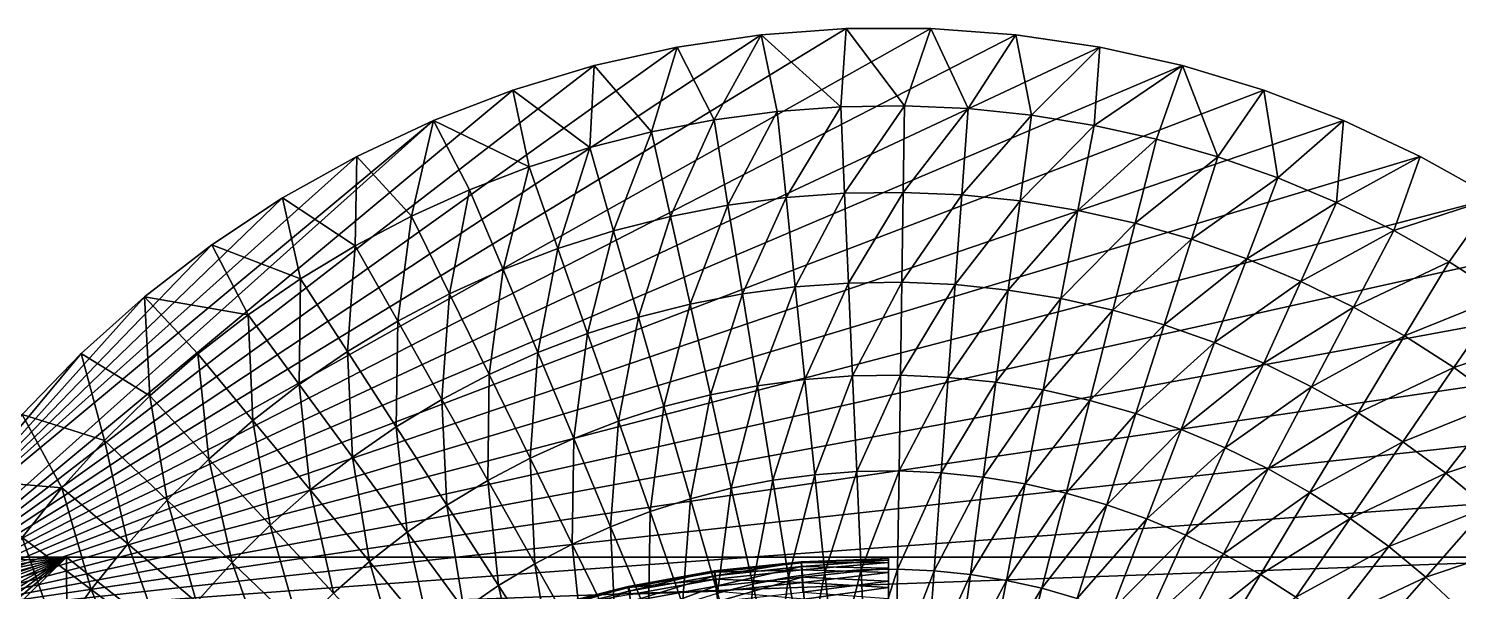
# Model space of a CAD drawing. Header units: metres. Extents: x -4.09 to 4.09, y -3.78 to 3.78.
# Drawn here: x -2.273 to 1.363, y 2.343 to 3.775 of the extents above; entities that cross this region are included whole.
import ezdxf

# ---------------------------------------------------------------- set-up
doc = ezdxf.new("R2010")
doc.units = ezdxf.units.M

msp = doc.modelspace()

# ---------------------------------------------------------------- linework, layer by layer
at = {"layer": 'statue_1', "color": 253}
for points in [[(0.021682, 3.775351, 0.043246), (0.237124, 3.759591, 0.043246), (-2.665134, 2.267416, 0.043246)], [(-0.194324, 3.775351, 0.043246), (0.021682, 3.775351, 0.043246), (-2.665134, 2.267416, 0.043246)], [(-0.409765, 3.759591, 0.043246), (-0.194324, 3.775351, 0.043246), (-2.665134, 2.267416, 0.043246)], [(0.237124, 3.759591, 0.043246), (0.450811, 3.728133, 0.043246), (-2.665134, 2.267416, 0.043246)], [(-0.623452, 3.728133, 0.043246), (-0.409765, 3.759591, 0.043246), (-2.665134, 2.267416, 0.043246)], [(-0.623452, 3.728133, 0.543128), (-0.409765, 3.759591, 0.543128), (-0.409765, 3.759591, 0.043246)], [(-0.623452, 3.728133, 0.043246), (-0.623452, 3.728133, 0.543128), (-0.409765, 3.759591, 0.043246)], [(-0.623452, 3.728133, 0.543128), (-0.529956, 3.543178, 0.699304), (-0.409765, 3.759591, 0.543128)], [(-0.529956, 3.543178, 0.699304), (-0.369346, 3.564516, 0.699304), (-0.409765, 3.759591, 0.543128)], [(-0.409765, 3.759591, 0.043246), (-0.409765, 3.759591, 0.543128), (-0.194324, 3.775351, 0.043246)], [(-0.194324, 3.775351, 0.543128), (-0.194324, 3.775351, 0.043246), (-0.409765, 3.759591, 0.543128)], [(-0.409765, 3.759591, 0.543128), (-0.207797, 3.576422, 0.699304), (-0.194324, 3.775351, 0.543128)], [(-0.409765, 3.759591, 0.543128), (-0.369346, 3.564516, 0.699304), (-0.207797, 3.576422, 0.699304)], [(-0.194324, 3.775351, 0.543128), (-0.207797, 3.576422, 0.699304), (-0.045808, 3.578772, 0.699304)], [(-0.194324, 3.775351, 0.543128), (0.021682, 3.775351, 0.543128), (0.021682, 3.775351, 0.043246)], [(-0.194324, 3.775351, 0.043246), (-0.194324, 3.775351, 0.543128), (0.021682, 3.775351, 0.043246)], [(-0.194324, 3.775351, 0.543128), (-0.045808, 3.578772, 0.699304), (0.021682, 3.775351, 0.543128)], [(0.115993, 3.571659, 0.699304), (0.021682, 3.775351, 0.543128), (-0.045808, 3.578772, 0.699304)], [(0.021682, 3.775351, 0.043246), (0.021682, 3.775351, 0.543128), (0.237124, 3.759591, 0.043246)], [(0.237124, 3.759591, 0.543128), (0.237124, 3.759591, 0.043246), (0.021682, 3.775351, 0.543128)], [(0.021682, 3.775351, 0.543128), (0.115993, 3.571659, 0.699304), (0.237124, 3.759591, 0.543128)], [(0.115993, 3.571659, 0.699304), (0.277104, 3.555022, 0.699304), (0.237124, 3.759591, 0.543128)], [(0.237124, 3.759591, 0.543128), (0.450811, 3.728133, 0.543128), (0.450811, 3.728133, 0.043246)], [(0.237124, 3.759591, 0.043246), (0.237124, 3.759591, 0.543128), (0.450811, 3.728133, 0.043246)], [(0.237124, 3.759591, 0.543128), (0.277104, 3.555022, 0.699304), (0.450811, 3.728133, 0.543128)], [(0.450811, 3.728133, 0.043246), (0.661615, 3.681166, 0.043246), (-2.665134, 2.267416, 0.043246)], [(-0.834319, 3.681166, 0.043246), (-0.623452, 3.728133, 0.043246), (-2.665134, 2.267416, 0.043246)], [(-0.834319, 3.681166, 0.043246), (-0.834319, 3.681166, 0.543128), (-0.623452, 3.728133, 0.043246)], [(-0.623452, 3.728133, 0.543128), (-0.623452, 3.728133, 0.043246), (-0.834319, 3.681166, 0.543128)], [(-0.834319, 3.681166, 0.543128), (-0.689, 3.512472, 0.699304), (-0.623452, 3.728133, 0.543128)], [(-0.529956, 3.543178, 0.699304), (-0.623452, 3.728133, 0.543128), (-0.689, 3.512472, 0.699304)], [(0.437024, 3.528985, 0.699304), (0.450811, 3.728133, 0.543128), (0.277104, 3.555022, 0.699304)], [(0.450811, 3.728133, 0.543128), (0.437024, 3.528985, 0.699304), (0.661615, 3.681166, 0.543128)], [(0.450811, 3.728133, 0.043246), (0.450811, 3.728133, 0.543128), (0.661615, 3.681166, 0.043246)], [(0.661615, 3.681166, 0.543128), (0.661615, 3.681166, 0.043246), (0.450811, 3.728133, 0.543128)], [(0.661615, 3.681166, 0.043246), (0.868472, 3.61894, 0.043246), (-2.665134, 2.267416, 0.043246)], [(-1.041176, 3.61894, 0.043246), (-0.834319, 3.681166, 0.043246), (-2.665134, 2.267416, 0.043246)], [(-1.041176, 3.61894, 0.543128), (-0.834319, 3.681166, 0.543128), (-0.834319, 3.681166, 0.043246)], [(-1.041176, 3.61894, 0.043246), (-1.041176, 3.61894, 0.543128), (-0.834319, 3.681166, 0.043246)], [(-1.041176, 3.61894, 0.543128), (-0.845912, 3.472461, 0.699304), (-0.834319, 3.681166, 0.543128)], [(-0.845912, 3.472461, 0.699304), (-0.689, 3.512472, 0.699304), (-0.834319, 3.681166, 0.543128)], [(0.437024, 3.528985, 0.699304), (0.595065, 3.49361, 0.699304), (0.661615, 3.681166, 0.543128)], [(0.661615, 3.681166, 0.543128), (0.595065, 3.49361, 0.699304), (0.750787, 3.449024, 0.699304)], [(0.661615, 3.681166, 0.543128), (0.868472, 3.61894, 0.543128), (0.868472, 3.61894, 0.043246)], [(0.661615, 3.681166, 0.043246), (0.661615, 3.681166, 0.543128), (0.868472, 3.61894, 0.043246)], [(0.661615, 3.681166, 0.543128), (0.750787, 3.449024, 0.699304), (0.868472, 3.61894, 0.543128)], [(0.868472, 3.61894, 0.043246), (1.070252, 3.541768, 0.043246), (-2.665134, 2.267416, 0.043246)], [(-1.242894, 3.541768, 0.043246), (-1.041176, 3.61894, 0.043246), (-2.665134, 2.267416, 0.043246)], [(-1.242894, 3.541768, 0.043246), (-1.242894, 3.541768, 0.543128), (-1.041176, 3.61894, 0.043246)], [(-1.041176, 3.61894, 0.543128), (-1.041176, 3.61894, 0.043246), (-1.242894, 3.541768, 0.543128)], [(-1.242894, 3.541768, 0.543128), (-1.000318, 3.4233, 0.699304), (-1.041176, 3.61894, 0.543128)], [(-0.845912, 3.472461, 0.699304), (-1.041176, 3.61894, 0.543128), (-1.000318, 3.4233, 0.699304)], [(0.903627, 3.395352, 0.699304), (0.868472, 3.61894, 0.543128), (0.750787, 3.449024, 0.699304)], [(0.868472, 3.61894, 0.043246), (0.868472, 3.61894, 0.543128), (1.070252, 3.541768, 0.043246)], [(1.070252, 3.541768, 0.543128), (1.070252, 3.541768, 0.043246), (0.868472, 3.61894, 0.543128)], [(0.868472, 3.61894, 0.543128), (0.903627, 3.395352, 0.699304), (1.070252, 3.541768, 0.543128)], [(-0.529956, 3.543178, 0.699304), (-0.494551, 3.325919, 0.853454), (-0.369346, 3.564516, 0.699304)], [(-0.494551, 3.325919, 0.853454), (-0.346787, 3.345533, 0.853454), (-0.369346, 3.564516, 0.699304)], [(-0.207797, 3.576422, 0.699304), (-0.369346, 3.564516, 0.699304), (-0.346787, 3.345533, 0.853454)], [(-0.198083, 3.356468, 0.853454), (-0.207797, 3.576422, 0.699304), (-0.346787, 3.345533, 0.853454)], [(-0.207797, 3.576422, 0.699304), (-0.198083, 3.356468, 0.853454), (-0.045808, 3.578772, 0.699304)], [(-0.049067, 3.358662, 0.853454), (-0.045808, 3.578772, 0.699304), (-0.198083, 3.356468, 0.853454)], [(0.115993, 3.571659, 0.699304), (-0.045808, 3.578772, 0.699304), (-0.049067, 3.358662, 0.853454)], [(0.115993, 3.571659, 0.699304), (-0.049067, 3.358662, 0.853454), (0.099825, 3.352113, 0.853454)], [(0.115993, 3.571659, 0.699304), (0.099825, 3.352113, 0.853454), (0.277104, 3.555022, 0.699304)], [(1.070252, 3.541768, 0.043246), (1.265829, 3.450089, 0.043246), (-2.665134, 2.267416, 0.043246)], [(-2.552651, 2.451808, 0.043246), (-1.242894, 3.541768, 0.043246), (-2.665134, 2.267416, 0.043246)], [(-1.438471, 3.450089, 0.043246), (-1.242894, 3.541768, 0.043246), (-2.552651, 2.451808, 0.043246)], [(-1.438471, 3.450089, 0.543128), (-1.242894, 3.541768, 0.543128), (-1.242894, 3.541768, 0.043246)], [(-1.438471, 3.450089, 0.043246), (-1.438471, 3.450089, 0.543128), (-1.242894, 3.541768, 0.043246)], [(-1.438471, 3.450089, 0.543128), (-1.299042, 3.298284, 0.699304), (-1.242894, 3.541768, 0.543128)], [(-1.299042, 3.298284, 0.699304), (-1.151466, 3.365179, 0.699304), (-1.242894, 3.541768, 0.543128)], [(-1.242894, 3.541768, 0.543128), (-1.151466, 3.365179, 0.699304), (-1.000318, 3.4233, 0.699304)], [(-0.529956, 3.543178, 0.699304), (-0.689, 3.512472, 0.699304), (-0.640873, 3.297626, 0.853454)], [(-0.529956, 3.543178, 0.699304), (-0.640873, 3.297626, 0.853454), (-0.494551, 3.325919, 0.853454)], [(0.277104, 3.555022, 0.699304), (0.099825, 3.352113, 0.853454), (0.248153, 3.336792, 0.853454)], [(0.437024, 3.528985, 0.699304), (0.277104, 3.555022, 0.699304), (0.248153, 3.336792, 0.853454)], [(0.437024, 3.528985, 0.699304), (0.248153, 3.336792, 0.853454), (0.395227, 3.312854, 0.853454)], [(0.437024, 3.528985, 0.699304), (0.395227, 3.312854, 0.853454), (0.595065, 3.49361, 0.699304)], [(0.903627, 3.395352, 0.699304), (1.053082, 3.332812, 0.699304), (1.070252, 3.541768, 0.543128)], [(1.070252, 3.541768, 0.543128), (1.053082, 3.332812, 0.699304), (1.265829, 3.450089, 0.543128)], [(1.070252, 3.541768, 0.543128), (1.265829, 3.450089, 0.543128), (1.265829, 3.450089, 0.043246)], [(1.070252, 3.541768, 0.043246), (1.070252, 3.541768, 0.543128), (1.265829, 3.450089, 0.043246)], [(-0.845912, 3.472461, 0.699304), (-0.785315, 3.26081, 0.853454), (-0.689, 3.512472, 0.699304)], [(-0.689, 3.512472, 0.699304), (-0.785315, 3.26081, 0.853454), (-0.640873, 3.297626, 0.853454)], [(0.595065, 3.49361, 0.699304), (0.395227, 3.312854, 0.853454), (0.540735, 3.280268, 0.853454)], [(0.595065, 3.49361, 0.699304), (0.540735, 3.280268, 0.853454), (0.750787, 3.449024, 0.699304)], [(-0.845912, 3.472461, 0.699304), (-1.000318, 3.4233, 0.699304), (-0.927377, 3.215598, 0.853454)], [(-0.845912, 3.472461, 0.699304), (-0.927377, 3.215598, 0.853454), (-0.785315, 3.26081, 0.853454)], [(1.265829, 3.450089, 0.043246), (1.4542, 3.344374, 0.043246), (-2.665134, 2.267416, 0.043246)], [(-1.626841, 3.344374, 0.043246), (-1.438471, 3.450089, 0.043246), (-2.552651, 2.451808, 0.043246)], [(-1.626841, 3.344374, 0.043246), (-1.626841, 3.344374, 0.543128), (-1.438471, 3.450089, 0.043246)], [(-1.438471, 3.450089, 0.543128), (-1.438471, 3.450089, 0.043246), (-1.626841, 3.344374, 0.543128)], [(-1.626841, 3.344374, 0.543128), (-1.442356, 3.222836, 0.699304), (-1.438471, 3.450089, 0.543128)], [(-1.299042, 3.298284, 0.699304), (-1.438471, 3.450089, 0.543128), (-1.442356, 3.222836, 0.699304)], [(-1.000318, 3.4233, 0.699304), (-1.151466, 3.365179, 0.699304), (-1.066492, 3.162082, 0.853454)], [(-0.927377, 3.215598, 0.853454), (-1.000318, 3.4233, 0.699304), (-1.066492, 3.162082, 0.853454)], [(0.683986, 3.239254, 0.853454), (0.750787, 3.449024, 0.699304), (0.540735, 3.280268, 0.853454)], [(0.903627, 3.395352, 0.699304), (0.750787, 3.449024, 0.699304), (0.683986, 3.239254, 0.853454)], [(1.19859, 3.261625, 0.699304), (1.265829, 3.450089, 0.543128), (1.053082, 3.332812, 0.699304)], [(1.265829, 3.450089, 0.543128), (1.19859, 3.261625, 0.699304), (1.4542, 3.344374, 0.543128)], [(1.265829, 3.450089, 0.043246), (1.265829, 3.450089, 0.543128), (1.4542, 3.344374, 0.043246)], [(1.4542, 3.344374, 0.543128), (1.4542, 3.344374, 0.043246), (1.265829, 3.450089, 0.543128)], [(0.903627, 3.395352, 0.699304), (0.683986, 3.239254, 0.853454), (0.824669, 3.189874, 0.853454)], [(0.903627, 3.395352, 0.699304), (0.824669, 3.189874, 0.853454), (1.053082, 3.332812, 0.699304)], [(-1.299042, 3.298284, 0.699304), (-1.202224, 3.100545, 0.853454), (-1.151466, 3.365179, 0.699304)], [(-1.202224, 3.100545, 0.853454), (-1.066492, 3.162082, 0.853454), (-1.151466, 3.365179, 0.699304)], [(-0.494551, 3.325919, 0.853454), (-0.457766, 3.100138, 0.994541), (-0.346787, 3.345533, 0.853454)], [(-0.323288, 3.117997, 0.994541), (-0.346787, 3.345533, 0.853454), (-0.457766, 3.100138, 0.994541)], [(-0.198083, 3.356468, 0.853454), (-0.346787, 3.345533, 0.853454), (-0.323288, 3.117997, 0.994541)], [(-0.198083, 3.356468, 0.853454), (-0.323288, 3.117997, 0.994541), (-0.188057, 3.127961, 0.994541)], [(-0.049067, 3.358662, 0.853454), (-0.198083, 3.356468, 0.853454), (-0.188057, 3.127961, 0.994541)], [(-0.049067, 3.358662, 0.853454), (-0.188057, 3.127961, 0.994541), (-0.05245, 3.129935, 0.994541)], [(0.099825, 3.352113, 0.853454), (-0.049067, 3.358662, 0.853454), (-0.05245, 3.129935, 0.994541)], [(0.083094, 3.123982, 0.994541), (0.099825, 3.352113, 0.853454), (-0.05245, 3.129935, 0.994541)], [(0.248153, 3.336792, 0.853454), (0.099825, 3.352113, 0.853454), (0.083094, 3.123982, 0.994541)], [(1.4542, 3.344374, 0.043246), (1.634361, 3.225186, 0.043246), (-2.665134, 2.267416, 0.043246)], [(-1.807003, 3.225186, 0.043246), (-1.626841, 3.344374, 0.043246), (-2.552651, 2.451808, 0.043246)], [(-1.807003, 3.225186, 0.543128), (-1.626841, 3.344374, 0.543128), (-1.626841, 3.344374, 0.043246)], [(-1.807003, 3.225186, 0.043246), (-1.807003, 3.225186, 0.543128), (-1.626841, 3.344374, 0.043246)], [(-1.807003, 3.225186, 0.543128), (-1.581033, 3.139115, 0.699304), (-1.626841, 3.344374, 0.543128)], [(-1.581033, 3.139115, 0.699304), (-1.442356, 3.222836, 0.699304), (-1.626841, 3.344374, 0.543128)], [(-0.494551, 3.325919, 0.853454), (-0.640873, 3.297626, 0.853454), (-0.590929, 3.074414, 0.994541)], [(-0.457766, 3.100138, 0.994541), (-0.494551, 3.325919, 0.853454), (-0.590929, 3.074414, 0.994541)], [(0.218011, 3.11007, 0.994541), (0.248153, 3.336792, 0.853454), (0.083094, 3.123982, 0.994541)], [(0.248153, 3.336792, 0.853454), (0.218011, 3.11007, 0.994541), (0.395227, 3.312854, 0.853454)], [(0.218011, 3.11007, 0.994541), (0.351863, 3.088263, 0.994541), (0.395227, 3.312854, 0.853454)], [(0.540735, 3.280268, 0.853454), (0.395227, 3.312854, 0.853454), (0.351863, 3.088263, 0.994541)], [(1.053082, 3.332812, 0.699304), (0.824669, 3.189874, 0.853454), (0.962156, 3.132316, 0.853454)], [(1.19859, 3.261625, 0.699304), (1.053082, 3.332812, 0.699304), (0.962156, 3.132316, 0.853454)], [(1.19859, 3.261625, 0.699304), (1.339648, 3.182009, 0.699304), (1.4542, 3.344374, 0.543128)], [(1.4542, 3.344374, 0.543128), (1.339648, 3.182009, 0.699304), (1.475819, 3.094247, 0.699304)], [(-1.299042, 3.298284, 0.699304), (-1.442356, 3.222836, 0.699304), (-1.334134, 3.031113, 0.853454)], [(-1.299042, 3.298284, 0.699304), (-1.334134, 3.031113, 0.853454), (-1.202224, 3.100545, 0.853454)], [(-0.640873, 3.297626, 0.853454), (-0.785315, 3.26081, 0.853454), (-0.722337, 3.04092, 0.994541)], [(-0.590929, 3.074414, 0.994541), (-0.640873, 3.297626, 0.853454), (-0.722337, 3.04092, 0.994541)], [(0.484211, 3.058622, 0.994541), (0.540735, 3.280268, 0.853454), (0.351863, 3.088263, 0.994541)], [(0.683986, 3.239254, 0.853454), (0.540735, 3.280268, 0.853454), (0.484211, 3.058622, 0.994541)], [(-0.785315, 3.26081, 0.853454), (-0.927377, 3.215598, 0.853454), (-0.851615, 2.999749, 0.994541)], [(-0.722337, 3.04092, 0.994541), (-0.785315, 3.26081, 0.853454), (-0.851615, 2.999749, 0.994541)], [(0.683986, 3.239254, 0.853454), (0.484211, 3.058622, 0.994541), (0.614616, 3.021274, 0.994541)], [(0.824669, 3.189874, 0.853454), (0.683986, 3.239254, 0.853454), (0.614616, 3.021274, 0.994541)], [(1.19859, 3.261625, 0.699304), (0.962156, 3.132316, 0.853454), (1.09607, 3.0668, 0.853454)], [(1.19859, 3.261625, 0.699304), (1.09607, 3.0668, 0.853454), (1.339648, 3.182009, 0.699304)], [(1.634361, 3.225186, 0.043246), (1.805311, 3.093151, 0.043246), (-2.665134, 2.267416, 0.043246)], [(-1.977952, 3.093151, 0.043246), (-1.807003, 3.225186, 0.043246), (-2.552651, 2.451808, 0.043246)], [(-1.977952, 3.093151, 0.043246), (-1.977952, 3.093151, 0.543128), (-1.807003, 3.225186, 0.043246)], [(-1.807003, 3.225186, 0.543128), (-1.807003, 3.225186, 0.043246), (-1.977952, 3.093151, 0.543128)], [(-1.977952, 3.093151, 0.543128), (-1.714572, 3.047405, 0.699304), (-1.807003, 3.225186, 0.543128)], [(-1.581033, 3.139115, 0.699304), (-1.807003, 3.225186, 0.543128), (-1.714572, 3.047405, 0.699304)], [(-1.581033, 3.139115, 0.699304), (-1.461782, 2.954066, 0.853454), (-1.442356, 3.222836, 0.699304)], [(-1.442356, 3.222836, 0.699304), (-1.461782, 2.954066, 0.853454), (-1.334134, 3.031113, 0.853454)], [(-0.927377, 3.215598, 0.853454), (-1.066492, 3.162082, 0.853454), (-0.978198, 2.95109, 0.994541)], [(-0.927377, 3.215598, 0.853454), (-0.978198, 2.95109, 0.994541), (-0.851615, 2.999749, 0.994541)], [(0.742578, 2.976344, 0.994541), (0.824669, 3.189874, 0.853454), (0.614616, 3.021274, 0.994541)], [(0.962156, 3.132316, 0.853454), (0.824669, 3.189874, 0.853454), (0.742578, 2.976344, 0.994541)], [(1.339648, 3.182009, 0.699304), (1.09607, 3.0668, 0.853454), (1.225849, 2.993545, 0.853454)], [(1.339648, 3.182009, 0.699304), (1.225849, 2.993545, 0.853454), (1.475819, 3.094247, 0.699304)], [(-1.581033, 3.139115, 0.699304), (-1.714572, 3.047405, 0.699304), (-1.584605, 2.869688, 0.853454)], [(-1.581033, 3.139115, 0.699304), (-1.584605, 2.869688, 0.853454), (-1.461782, 2.954066, 0.853454)], [(-1.202224, 3.100545, 0.853454), (-1.10171, 2.895067, 0.994541), (-1.066492, 3.162082, 0.853454)], [(-0.978198, 2.95109, 0.994541), (-1.066492, 3.162082, 0.853454), (-1.10171, 2.895067, 0.994541)], [(-0.323288, 3.117997, 0.994541), (-0.299036, 2.882691, 1.122091), (-0.188057, 3.127961, 0.994541)], [(-0.177655, 2.891621, 1.122091), (-0.188057, 3.127961, 0.994541), (-0.299036, 2.882691, 1.122091)], [(-0.05245, 3.129935, 0.994541), (-0.188057, 3.127961, 0.994541), (-0.177655, 2.891621, 1.122091)], [(-0.055897, 2.893407, 1.122091), (-0.05245, 3.129935, 0.994541), (-0.177655, 2.891621, 1.122091)], [(0.083094, 3.123982, 0.994541), (-0.05245, 3.129935, 0.994541), (-0.055897, 2.893407, 1.122091)], [(0.86772, 2.923987, 0.994541), (0.962156, 3.132316, 0.853454), (0.742578, 2.976344, 0.994541)], [(0.962156, 3.132316, 0.853454), (0.86772, 2.923987, 0.994541), (1.09607, 3.0668, 0.853454)], [(1.805311, 3.093151, 0.043246), (1.966171, 2.949022, 0.043246), (-2.665134, 2.267416, 0.043246)], [(-2.138875, 2.949022, 0.043246), (-1.977952, 3.093151, 0.043246), (-2.552651, 2.451808, 0.043246)], [(-2.138875, 2.949022, 0.543128), (-1.977952, 3.093151, 0.543128), (-1.977952, 3.093151, 0.043246)], [(-2.138875, 2.949022, 0.043246), (-2.138875, 2.949022, 0.543128), (-1.977952, 3.093151, 0.043246)], [(-2.138875, 2.949022, 0.543128), (-1.964291, 2.841269, 0.699304), (-1.977952, 3.093151, 0.543128)], [(-1.977952, 3.093151, 0.543128), (-1.842471, 2.947988, 0.699304), (-1.714572, 3.047405, 0.699304)], [(-1.964291, 2.841269, 0.699304), (-1.842471, 2.947988, 0.699304), (-1.977952, 3.093151, 0.543128)], [(-1.202224, 3.100545, 0.853454), (-1.334134, 3.031113, 0.853454), (-1.221713, 2.831901, 0.994541)], [(-1.10171, 2.895067, 0.994541), (-1.202224, 3.100545, 0.853454), (-1.221713, 2.831901, 0.994541)], [(-0.457766, 3.100138, 0.994541), (-0.590929, 3.074414, 0.994541), (-0.539231, 2.843557, 1.122091)], [(-0.457766, 3.100138, 0.994541), (-0.539231, 2.843557, 1.122091), (-0.419729, 2.866649, 1.122091)], [(-0.323288, 3.117997, 0.994541), (-0.457766, 3.100138, 0.994541), (-0.419729, 2.866649, 1.122091)], [(-0.323288, 3.117997, 0.994541), (-0.419729, 2.866649, 1.122091), (-0.299036, 2.882691, 1.122091)], [(0.083094, 3.123982, 0.994541), (-0.055897, 2.893407, 1.122091), (0.065735, 2.888049, 1.122091)], [(0.218011, 3.11007, 0.994541), (0.083094, 3.123982, 0.994541), (0.065735, 2.888049, 1.122091)], [(0.218011, 3.11007, 0.994541), (0.065735, 2.888049, 1.122091), (0.186804, 2.875579, 1.122091)], [(0.218011, 3.11007, 0.994541), (0.186804, 2.875579, 1.122091), (0.351863, 3.088263, 0.994541)], [(1.351179, 2.91277, 0.853454), (1.475819, 3.094247, 0.699304), (1.225849, 2.993545, 0.853454)], [(1.6066, 2.998652, 0.699304), (1.475819, 3.094247, 0.699304), (1.351179, 2.91277, 0.853454)], [(-0.590929, 3.074414, 0.994541), (-0.722337, 3.04092, 0.994541), (-0.657229, 2.813509, 1.122091)], [(-0.590929, 3.074414, 0.994541), (-0.657229, 2.813509, 1.122091), (-0.539231, 2.843557, 1.122091)], [(0.306995, 2.855996, 1.122091), (0.351863, 3.088263, 0.994541), (0.186804, 2.875579, 1.122091)], [(0.484211, 3.058622, 0.994541), (0.351863, 3.088263, 0.994541), (0.306995, 2.855996, 1.122091)], [(0.484211, 3.058622, 0.994541), (0.306995, 2.855996, 1.122091), (0.425807, 2.829395, 1.122091)], [(0.614616, 3.021274, 0.994541), (0.484211, 3.058622, 0.994541), (0.425807, 2.829395, 1.122091)], [(0.86772, 2.923987, 0.994541), (0.98954, 2.864362, 0.994541), (1.09607, 3.0668, 0.853454)], [(1.225849, 2.993545, 0.853454), (1.09607, 3.0668, 0.853454), (0.98954, 2.864362, 0.994541)], [(-1.714572, 3.047405, 0.699304), (-1.842471, 2.947988, 0.699304), (-1.702352, 2.778198, 0.853454)], [(-1.584605, 2.869688, 0.853454), (-1.714572, 3.047405, 0.699304), (-1.702352, 2.778198, 0.853454)], [(-1.334134, 3.031113, 0.853454), (-1.461782, 2.954066, 0.853454), (-1.337831, 2.761811, 0.994541)], [(-1.221713, 2.831901, 0.994541), (-1.334134, 3.031113, 0.853454), (-1.337831, 2.761811, 0.994541)], [(-0.722337, 3.04092, 0.994541), (-0.851615, 2.999749, 0.994541), (-0.773221, 2.776568, 1.122091)], [(-0.722337, 3.04092, 0.994541), (-0.773221, 2.776568, 1.122091), (-0.657229, 2.813509, 1.122091)], [(0.542803, 2.795869, 1.122091), (0.614616, 3.021274, 0.994541), (0.425807, 2.829395, 1.122091)], [(0.742578, 2.976344, 0.994541), (0.614616, 3.021274, 0.994541), (0.542803, 2.795869, 1.122091)], [(-0.978198, 2.95109, 0.994541), (-0.886832, 2.732891, 1.122091), (-0.851615, 2.999749, 0.994541)], [(-0.773221, 2.776568, 1.122091), (-0.851615, 2.999749, 0.994541), (-0.886832, 2.732891, 1.122091)], [(1.107663, 2.797718, 0.994541), (1.225849, 2.993545, 0.853454), (0.98954, 2.864362, 0.994541)], [(1.351179, 2.91277, 0.853454), (1.225849, 2.993545, 0.853454), (1.107663, 2.797718, 0.994541)], [(1.6066, 2.998652, 0.699304), (1.351179, 2.91277, 0.853454), (1.471495, 2.82482, 0.853454)], [(1.966171, 2.949022, 0.043246), (2.116128, 2.793519, 0.043246), (-2.665134, 2.267416, 0.043246)], [(-2.288769, 2.793519, 0.043246), (-2.138875, 2.949022, 0.043246), (-2.552651, 2.451808, 0.043246)], [(-2.288769, 2.793519, 0.043246), (-2.288769, 2.793519, 0.543128), (-2.138875, 2.949022, 0.043246)], [(-2.138875, 2.949022, 0.543128), (-2.138875, 2.949022, 0.043246), (-2.288769, 2.793519, 0.543128)], [(-2.288769, 2.793519, 0.543128), (-2.07972, 2.727564, 0.699304), (-2.138875, 2.949022, 0.543128)], [(-1.964291, 2.841269, 0.699304), (-2.138875, 2.949022, 0.543128), (-2.07972, 2.727564, 0.699304)], [(-1.964291, 2.841269, 0.699304), (-1.81446, 2.680002, 0.853454), (-1.842471, 2.947988, 0.699304)], [(-1.81446, 2.680002, 0.853454), (-1.702352, 2.778198, 0.853454), (-1.842471, 2.947988, 0.699304)], [(-1.461782, 2.954066, 0.853454), (-1.584605, 2.869688, 0.853454), (-1.449625, 2.685015, 0.994541)], [(-1.337831, 2.761811, 0.994541), (-1.461782, 2.954066, 0.853454), (-1.449625, 2.685015, 0.994541)], [(-0.978198, 2.95109, 0.994541), (-1.10171, 2.895067, 0.994541), (-0.997749, 2.682602, 1.122091)], [(-0.978198, 2.95109, 0.994541), (-0.997749, 2.682602, 1.122091), (-0.886832, 2.732891, 1.122091)], [(0.742578, 2.976344, 0.994541), (0.542803, 2.795869, 1.122091), (0.657667, 2.755544, 1.122091)], [(0.86772, 2.923987, 0.994541), (0.742578, 2.976344, 0.994541), (0.657667, 2.755544, 1.122091)], [(0.86772, 2.923987, 0.994541), (0.657667, 2.755544, 1.122091), (0.770025, 2.708545, 1.122091)], [(0.86772, 2.923987, 0.994541), (0.770025, 2.708545, 1.122091), (0.98954, 2.864362, 0.994541)], [(1.351179, 2.91277, 0.853454), (1.107663, 2.797718, 0.994541), (1.22165, 2.724243, 0.994541)], [(1.471495, 2.82482, 0.853454), (1.351179, 2.91277, 0.853454), (1.22165, 2.724243, 0.994541)], [(-1.10171, 2.895067, 0.994541), (-1.221713, 2.831901, 0.994541), (-1.10547, 2.62589, 1.122091)], [(-1.10171, 2.895067, 0.994541), (-1.10547, 2.62589, 1.122091), (-0.997749, 2.682602, 1.122091)], [(-0.419729, 2.866649, 1.122091), (-0.380563, 2.626266, 1.23567), (-0.299036, 2.882691, 1.122091)], [(-0.274033, 2.640429, 1.23567), (-0.299036, 2.882691, 1.122091), (-0.380563, 2.626266, 1.23567)], [(-0.177655, 2.891621, 1.122091), (-0.299036, 2.882691, 1.122091), (-0.274033, 2.640429, 1.23567)], [(-0.177655, 2.891621, 1.122091), (-0.274033, 2.640429, 1.23567), (-0.166876, 2.648293, 1.23567)], [(-0.055897, 2.893407, 1.122091), (-0.177655, 2.891621, 1.122091), (-0.166876, 2.648293, 1.23567)], [(-0.055897, 2.893407, 1.122091), (-0.166876, 2.648293, 1.23567), (-0.059469, 2.64986, 1.23567)], [(0.065735, 2.888049, 1.122091), (-0.055897, 2.893407, 1.122091), (-0.059469, 2.64986, 1.23567)], [(0.047876, 2.645129, 1.23567), (0.065735, 2.888049, 1.122091), (-0.059469, 2.64986, 1.23567)], [(0.186804, 2.875579, 1.122091), (0.065735, 2.888049, 1.122091), (0.047876, 2.645129, 1.23567)], [(0.154719, 2.634131, 1.23567), (0.186804, 2.875579, 1.122091), (0.047876, 2.645129, 1.23567)], [(0.306995, 2.855996, 1.122091), (0.186804, 2.875579, 1.122091), (0.154719, 2.634131, 1.23567)], [(-1.964291, 2.841269, 0.699304), (-2.07972, 2.727564, 0.699304), (-1.920614, 2.575383, 0.853454)], [(-1.964291, 2.841269, 0.699304), (-1.920614, 2.575383, 0.853454), (-1.81446, 2.680002, 0.853454)], [(-1.584605, 2.869688, 0.853454), (-1.702352, 2.778198, 0.853454), (-1.556719, 2.601796, 0.994541)], [(-1.584605, 2.869688, 0.853454), (-1.556719, 2.601796, 0.994541), (-1.449625, 2.685015, 0.994541)], [(-0.539231, 2.843557, 1.122091), (-0.657229, 2.813509, 1.122091), (-0.590177, 2.579331, 1.23567)], [(-0.486028, 2.605869, 1.23567), (-0.539231, 2.843557, 1.122091), (-0.590177, 2.579331, 1.23567)], [(-0.419729, 2.866649, 1.122091), (-0.539231, 2.843557, 1.122091), (-0.486028, 2.605869, 1.23567)], [(-0.380563, 2.626266, 1.23567), (-0.419729, 2.866649, 1.122091), (-0.486028, 2.605869, 1.23567)], [(0.306995, 2.855996, 1.122091), (0.154719, 2.634131, 1.23567), (0.260811, 2.616836, 1.23567)], [(0.306995, 2.855996, 1.122091), (0.260811, 2.616836, 1.23567), (0.425807, 2.829395, 1.122091)], [(0.879375, 2.65503, 1.122091), (0.98954, 2.864362, 0.994541), (0.770025, 2.708545, 1.122091)], [(1.107663, 2.797718, 0.994541), (0.98954, 2.864362, 0.994541), (0.879375, 2.65503, 1.122091)], [(-1.221713, 2.831901, 0.994541), (-1.337831, 2.761811, 0.994541), (-1.209682, 2.562975, 1.122091)], [(-1.221713, 2.831901, 0.994541), (-1.209682, 2.562975, 1.122091), (-1.10547, 2.62589, 1.122091)], [(-0.657229, 2.813509, 1.122091), (-0.773221, 2.776568, 1.122091), (-0.692509, 2.546745, 1.23567)], [(-0.590177, 2.579331, 1.23567), (-0.657229, 2.813509, 1.122091), (-0.692509, 2.546745, 1.23567)], [(0.365649, 2.593368, 1.23567), (0.425807, 2.829395, 1.122091), (0.260811, 2.616836, 1.23567)], [(0.542803, 2.795869, 1.122091), (0.425807, 2.829395, 1.122091), (0.365649, 2.593368, 1.23567)], [(1.331126, 2.644189, 0.994541), (1.471495, 2.82482, 0.853454), (1.22165, 2.724243, 0.994541)], [(1.586485, 2.729914, 0.853454), (1.471495, 2.82482, 0.853454), (1.331126, 2.644189, 0.994541)], [(2.116128, 2.793519, 0.043246), (2.254304, 2.627489, 0.043246), (-2.665134, 2.267416, 0.043246)], [(-2.426945, 2.627489, 0.543128), (-2.188193, 2.607311, 0.699304), (-2.288769, 2.793519, 0.543128)], [(-2.188193, 2.607311, 0.699304), (-2.07972, 2.727564, 0.699304), (-2.288769, 2.793519, 0.543128)], [(-1.81446, 2.680002, 0.853454), (-1.658738, 2.512436, 0.994541), (-1.702352, 2.778198, 0.853454)], [(-1.556719, 2.601796, 0.994541), (-1.702352, 2.778198, 0.853454), (-1.658738, 2.512436, 0.994541)], [(-0.773221, 2.776568, 1.122091), (-0.886832, 2.732891, 1.122091), (-0.792835, 2.508175, 1.23567)], [(-0.773221, 2.776568, 1.122091), (-0.792835, 2.508175, 1.23567), (-0.692509, 2.546745, 1.23567)], [(0.542803, 2.795869, 1.122091), (0.365649, 2.593368, 1.23567), (0.468921, 2.56379, 1.23567)], [(0.657667, 2.755544, 1.122091), (0.542803, 2.795869, 1.122091), (0.468921, 2.56379, 1.23567)], [(1.107663, 2.797718, 0.994541), (0.879375, 2.65503, 1.122091), (0.985404, 2.595216, 1.122091)], [(1.22165, 2.724243, 0.994541), (1.107663, 2.797718, 0.994541), (0.985404, 2.595216, 1.122091)], [(-2.188193, 2.607311, 0.699304), (-2.020502, 2.464685, 0.853454), (-2.07972, 2.727564, 0.699304)], [(-2.07972, 2.727564, 0.699304), (-2.020502, 2.464685, 0.853454), (-1.920614, 2.575383, 0.853454)], [(-1.337831, 2.761811, 0.994541), (-1.449625, 2.685015, 0.994541), (-1.310008, 2.494044, 1.122091)], [(-1.337831, 2.761811, 0.994541), (-1.310008, 2.494044, 1.122091), (-1.209682, 2.562975, 1.122091)], [(-0.997749, 2.682602, 1.122091), (-0.890655, 2.463808, 1.23567), (-0.886832, 2.732891, 1.122091)], [(-0.792835, 2.508175, 1.23567), (-0.886832, 2.732891, 1.122091), (-0.890655, 2.463808, 1.23567)], [(0.570312, 2.528196, 1.23567), (0.657667, 2.755544, 1.122091), (0.468921, 2.56379, 1.23567)], [(0.770025, 2.708545, 1.122091), (0.657667, 2.755544, 1.122091), (0.570312, 2.528196, 1.23567)], [(1.435714, 2.557868, 0.994541), (1.586485, 2.729914, 0.853454), (1.331126, 2.644189, 0.994541)], [(0.669385, 2.486712, 1.23567), (0.770025, 2.708545, 1.122091), (0.570312, 2.528196, 1.23567)], [(0.879375, 2.65503, 1.122091), (0.770025, 2.708545, 1.122091), (0.669385, 2.486712, 1.23567)], [(1.087673, 2.529261, 1.122091), (1.22165, 2.724243, 0.994541), (0.985404, 2.595216, 1.122091)], [(1.331126, 2.644189, 0.994541), (1.22165, 2.724243, 0.994541), (1.087673, 2.529261, 1.122091)], [(-1.81446, 2.680002, 0.853454), (-1.920614, 2.575383, 0.853454), (-1.755367, 2.417217, 0.994541)], [(-1.658738, 2.512436, 0.994541), (-1.81446, 2.680002, 0.853454), (-1.755367, 2.417217, 0.994541)], [(-1.556719, 2.601796, 0.994541), (-1.406198, 2.419347, 1.122091), (-1.449625, 2.685015, 0.994541)], [(-1.310008, 2.494044, 1.122091), (-1.449625, 2.685015, 0.994541), (-1.406198, 2.419347, 1.122091)], [(-0.997749, 2.682602, 1.122091), (-1.10547, 2.62589, 1.122091), (-0.98578, 2.41377, 1.23567)], [(-0.890655, 2.463808, 1.23567), (-0.997749, 2.682602, 1.122091), (-0.98578, 2.41377, 1.23567)], [(0.879375, 2.65503, 1.122091), (0.669385, 2.486712, 1.23567), (0.765889, 2.439494, 1.23567)], [(0.879375, 2.65503, 1.122091), (0.765889, 2.439494, 1.23567), (0.985404, 2.595216, 1.122091)], [(2.254304, 2.627489, 0.043246), (2.379947, 2.451808, 0.043246), (-2.665134, 2.267416, 0.043246)], [(-2.188193, 2.607311, 0.699304), (-2.426945, 2.627489, 0.543128), (-2.289459, 2.480853, 0.699304)], [(-1.10547, 2.62589, 1.122091), (-1.209682, 2.562975, 1.122091), (-1.077709, 2.358249, 1.23567)], [(-0.98578, 2.41377, 1.23567), (-1.10547, 2.62589, 1.122091), (-1.077709, 2.358249, 1.23567)], [(-0.380563, 2.626266, 1.23567), (-0.486028, 2.605869, 1.23567), (-0.43151, 2.362134, 1.334895)], [(-0.380563, 2.626266, 1.23567), (-0.43151, 2.362134, 1.334895), (-0.340395, 2.379743, 1.334895)], [(-0.274033, 2.640429, 1.23567), (-0.380563, 2.626266, 1.23567), (-0.340395, 2.379743, 1.334895)], [(-0.274033, 2.640429, 1.23567), (-0.340395, 2.379743, 1.334895), (-0.248403, 2.391963, 1.334895)], [(-0.274033, 2.640429, 1.23567), (-0.248403, 2.391963, 1.334895), (-0.166876, 2.648293, 1.23567)], [(-0.15591, 2.398762, 1.334895), (-0.166876, 2.648293, 1.23567), (-0.248403, 2.391963, 1.334895)], [(-0.059469, 2.64986, 1.23567), (-0.166876, 2.648293, 1.23567), (-0.15591, 2.398762, 1.334895)], [(-0.063166, 2.400141, 1.334895), (-0.059469, 2.64986, 1.23567), (-0.15591, 2.398762, 1.334895)], [(0.047876, 2.645129, 1.23567), (-0.059469, 2.64986, 1.23567), (-0.063166, 2.400141, 1.334895)], [(0.047876, 2.645129, 1.23567), (-0.063166, 2.400141, 1.334895), (0.029578, 2.396036, 1.334895)], [(0.154719, 2.634131, 1.23567), (0.047876, 2.645129, 1.23567), (0.029578, 2.396036, 1.334895)], [(0.154719, 2.634131, 1.23567), (0.029578, 2.396036, 1.334895), (0.12182, 2.386542, 1.334895)], [(0.154719, 2.634131, 1.23567), (0.12182, 2.386542, 1.334895), (0.260811, 2.616836, 1.23567)], [(1.331126, 2.644189, 0.994541), (1.087673, 2.529261, 1.122091), (1.185994, 2.457416, 1.122091)], [(1.435714, 2.557868, 0.994541), (1.331126, 2.644189, 0.994541), (1.185994, 2.457416, 1.122091)], [(-2.188193, 2.607311, 0.699304), (-2.289459, 2.480853, 0.699304), (-2.113684, 2.348348, 0.853454)], [(-2.188193, 2.607311, 0.699304), (-2.113684, 2.348348, 0.853454), (-2.020502, 2.464685, 0.853454)], [(-1.556719, 2.601796, 0.994541), (-1.658738, 2.512436, 0.994541), (-1.497752, 2.339136, 1.122091)], [(-1.556719, 2.601796, 0.994541), (-1.497752, 2.339136, 1.122091), (-1.406198, 2.419347, 1.122091)], [(-0.486028, 2.605869, 1.23567), (-0.590177, 2.579331, 1.23567), (-0.521371, 2.33923, 1.334895)], [(-0.486028, 2.605869, 1.23567), (-0.521371, 2.33923, 1.334895), (-0.43151, 2.362134, 1.334895)], [(0.213436, 2.371628, 1.334895), (0.260811, 2.616836, 1.23567), (0.12182, 2.386542, 1.334895)], [(0.365649, 2.593368, 1.23567), (0.260811, 2.616836, 1.23567), (0.213436, 2.371628, 1.334895)], [(0.365649, 2.593368, 1.23567), (0.213436, 2.371628, 1.334895), (0.303924, 2.351356, 1.334895)], [(0.468921, 2.56379, 1.23567), (0.365649, 2.593368, 1.23567), (0.303924, 2.351356, 1.334895)], [(0.859511, 2.386699, 1.23567), (0.985404, 2.595216, 1.122091), (0.765889, 2.439494, 1.23567)], [(1.087673, 2.529261, 1.122091), (0.985404, 2.595216, 1.122091), (0.859511, 2.386699, 1.23567)], [(-1.920614, 2.575383, 0.853454), (-2.020502, 2.464685, 0.853454), (-1.846231, 2.316514, 0.994541)], [(-1.755367, 2.417217, 0.994541), (-1.920614, 2.575383, 0.853454), (-1.846231, 2.316514, 0.994541)], [(-1.209682, 2.562975, 1.122091), (-1.310008, 2.494044, 1.122091), (-1.166317, 2.297402, 1.23567)], [(-1.077709, 2.358249, 1.23567), (-1.209682, 2.562975, 1.122091), (-1.166317, 2.297402, 1.23567)], [(-0.792835, 2.508175, 1.23567), (-0.696394, 2.277788, 1.334895), (-0.692509, 2.546745, 1.23567)], [(-0.609791, 2.311094, 1.334895), (-0.692509, 2.546745, 1.23567), (-0.696394, 2.277788, 1.334895)], [(-0.590177, 2.579331, 1.23567), (-0.692509, 2.546745, 1.23567), (-0.609791, 2.311094, 1.334895)], [(-0.590177, 2.579331, 1.23567), (-0.609791, 2.311094, 1.334895), (-0.521371, 2.33923, 1.334895)], [(0.393159, 2.32582, 1.334895), (0.468921, 2.56379, 1.23567), (0.303924, 2.351356, 1.334895)], [(0.570312, 2.528196, 1.23567), (0.468921, 2.56379, 1.23567), (0.393159, 2.32582, 1.334895)], [(1.435714, 2.557868, 0.994541), (1.185994, 2.457416, 1.122091), (1.279866, 2.3799, 1.122091)], [(1.435714, 2.557868, 0.994541), (1.279866, 2.3799, 1.122091), (1.5351, 2.465531, 0.994541)], [(-1.658738, 2.512436, 0.994541), (-1.755367, 2.417217, 0.994541), (-1.58448, 2.253693, 1.122091)], [(-1.658738, 2.512436, 0.994541), (-1.58448, 2.253693, 1.122091), (-1.497752, 2.339136, 1.122091)], [(0.570312, 2.528196, 1.23567), (0.393159, 2.32582, 1.334895), (0.480702, 2.295083, 1.334895)], [(0.669385, 2.486712, 1.23567), (0.570312, 2.528196, 1.23567), (0.480702, 2.295083, 1.334895)], [(1.087673, 2.529261, 1.122091), (0.859511, 2.386699, 1.23567), (0.949811, 2.328483, 1.23567)], [(1.185994, 2.457416, 1.122091), (1.087673, 2.529261, 1.122091), (0.949811, 2.328483, 1.23567)], [(-2.289459, 2.480853, 0.699304), (-2.383143, 2.348693, 0.699304), (-2.199848, 2.226747, 0.853454)], [(-2.113684, 2.348348, 0.853454), (-2.289459, 2.480853, 0.699304), (-2.199848, 2.226747, 0.853454)], [(-1.310008, 2.494044, 1.122091), (-1.406198, 2.419347, 1.122091), (-1.251103, 2.231478, 1.23567)], [(-1.310008, 2.494044, 1.122091), (-1.251103, 2.231478, 1.23567), (-1.166317, 2.297402, 1.23567)], [(-0.792835, 2.508175, 1.23567), (-0.890655, 2.463808, 1.23567), (-0.780866, 2.239468, 1.334895)], [(-0.792835, 2.508175, 1.23567), (-0.780866, 2.239468, 1.334895), (-0.696394, 2.277788, 1.334895)], [(0.669385, 2.486712, 1.23567), (0.480702, 2.295083, 1.334895), (0.566239, 2.259239, 1.334895)], [(0.669385, 2.486712, 1.23567), (0.566239, 2.259239, 1.334895), (0.765889, 2.439494, 1.23567)], [(2.379947, 2.451808, 0.043246), (2.492493, 2.267416, 0.043246), (-2.665134, 2.267416, 0.043246)], [(-2.020502, 2.464685, 0.853454), (-2.113684, 2.348348, 0.853454), (-1.931016, 2.210674, 0.994541)], [(-1.846231, 2.316514, 0.994541), (-2.020502, 2.464685, 0.853454), (-1.931016, 2.210674, 0.994541)], [(-0.890655, 2.463808, 1.23567), (-0.98578, 2.41377, 1.23567), (-0.86302, 2.196261, 1.334895)], [(-0.890655, 2.463808, 1.23567), (-0.86302, 2.196261, 1.334895), (-0.780866, 2.239468, 1.334895)], [(0.649583, 2.218475, 1.334895), (0.765889, 2.439494, 1.23567), (0.566239, 2.259239, 1.334895)], [(0.859511, 2.386699, 1.23567), (0.765889, 2.439494, 1.23567), (0.649583, 2.218475, 1.334895)], [(1.036539, 2.265067, 1.23567), (1.185994, 2.457416, 1.122091), (0.949811, 2.328483, 1.23567)], [(1.279866, 2.3799, 1.122091), (1.185994, 2.457416, 1.122091), (1.036539, 2.265067, 1.23567)], [(1.369038, 2.297057, 1.122091), (1.5351, 2.465531, 0.994541), (1.279866, 2.3799, 1.122091)], [(-2.276926, 2.423828, 9.351602), (-3.591007, 2.427557, 16.707926), (-2.176662, 2.430878, 9.351602)], [(-3.52477, 2.430878, 16.723427), (-2.176662, 2.430878, 9.351602), (-3.591007, 2.427557, 16.707926)], [(-2.176662, 2.430878, 9.351602), (-3.52477, 2.430878, 16.723427), (-3.232, 2.430878, 16.714041)], [(3.367858, 2.430878, 15.064072), (-2.176662, 2.430878, 9.351602), (-3.232, 2.430878, 16.714041)], [(-3.232, 0.082765, 16.714041), (3.348243, -0.166798, 15.068974), (3.367858, 2.430878, 15.064072)], [(-3.232, 2.430878, 16.714041), (-3.232, 0.082765, 16.714041), (3.367858, 2.430878, 15.064072)], [(-2.881203, 1.737868, 9.351602), (-2.873996, 1.836502, 9.351602), (-2.176662, 2.430878, 9.351602)], [(-2.157675, -1.034236, 9.351602), (-2.881203, 1.737868, 9.351602), (-2.176662, 2.430878, 9.351602)], [(-2.873996, 1.836502, 9.351602), (-2.852628, 1.9331, 9.351602), (-2.176662, 2.430878, 9.351602)], [(-2.852628, 1.9331, 9.351602), (-2.817535, 2.02575, 9.351602), (-2.176662, 2.430878, 9.351602)], [(-2.817535, 2.02575, 9.351602), (-2.769346, 2.11254, 9.351602), (-2.176662, 2.430878, 9.351602)], [(-2.769346, 2.11254, 9.351602), (-2.709125, 2.191686, 9.351602), (-2.176662, 2.430878, 9.351602)], [(-2.709125, 2.191686, 9.351602), (-2.638, 2.26162, 9.351602), (-2.176662, 2.430878, 9.351602)], [(-2.638, 2.26162, 9.351602), (-2.557539, 2.32087, 9.351602), (-2.176662, 2.430878, 9.351602)], [(-2.557539, 2.32087, 9.351602), (-2.469307, 2.368244, 9.351602), (-2.176662, 2.430878, 9.351602)], [(-2.176662, 2.430878, 9.351602), (-2.469307, 2.368244, 9.351602), (-2.375184, 2.402804, 9.351602)], [(-2.276926, 2.423828, 9.351602), (-2.176662, 2.430878, 9.351602), (-2.375184, 2.402804, 9.351602)], [(2.236946, 2.430878, 9.351602), (-2.176662, 2.430878, 9.351602), (3.367858, 2.430878, 15.064072)], [(-2.176662, 2.430878, 9.351602), (2.236946, 2.430878, 9.351602), (2.216392, -1.034236, 9.351602)], [(-2.157675, -1.034236, 9.351602), (-2.176662, 2.430878, 9.351602), (2.216392, -1.034236, 9.351602)], [(-1.755367, 2.417217, 0.994541), (-1.846231, 2.316514, 0.994541), (-1.666007, 2.163299, 1.122091)], [(-1.755367, 2.417217, 0.994541), (-1.666007, 2.163299, 1.122091), (-1.58448, 2.253693, 1.122091)], [(-1.497752, 2.339136, 1.122091), (-1.331941, 2.160698, 1.23567), (-1.406198, 2.419347, 1.122091)], [(-1.251103, 2.231478, 1.23567), (-1.406198, 2.419347, 1.122091), (-1.331941, 2.160698, 1.23567)], [(-0.98578, 2.41377, 1.23567), (-1.077709, 2.358249, 1.23567), (-0.942416, 2.148322, 1.334895)], [(-0.98578, 2.41377, 1.23567), (-0.942416, 2.148322, 1.334895), (-0.86302, 2.196261, 1.334895)], [(-0.308374, 2.419128, 20.177481), (-0.52933, 2.395472, 20.175411), (-0.528264, 2.38319, 20.228233)], [(-0.308374, 2.419128, 20.177481), (-0.307872, 2.416152, 20.123322), (-0.52933, 2.395472, 20.175411)], [(-0.307872, 2.416152, 20.123322), (-0.528264, 2.392558, 20.121256), (-0.52933, 2.395472, 20.175411)], [(-0.308374, 2.419128, 20.177481), (-0.528264, 2.38319, 20.228233), (-0.307872, 2.406783, 20.230297)], [(-0.306243, 2.398041, 20.072206), (-0.528264, 2.392558, 20.121256), (-0.307872, 2.416152, 20.123322)], [(-0.307872, 2.406783, 20.230297), (-0.528264, 2.38319, 20.228233), (-0.525006, 2.356651, 20.275444)], [(-0.306243, 2.380088, 20.277494), (-0.307872, 2.406783, 20.230297), (-0.525006, 2.356651, 20.275444)], [(-0.308374, 2.419128, 20.177481), (-0.086352, 2.427463, 20.150984), (-0.307872, 2.416152, 20.123322)], [(-0.086352, 2.427463, 20.150984), (-0.308374, 2.419128, 20.177481), (-0.086352, 2.422731, 20.205021)], [(-0.308374, 2.419128, 20.177481), (-0.307872, 2.406783, 20.230297), (-0.086352, 2.422731, 20.205021)], [(-0.086352, 2.416778, 20.097801), (-0.307872, 2.416152, 20.123322), (-0.086352, 2.427463, 20.150984)], [(-0.086352, 2.422731, 20.205021), (-0.307872, 2.406783, 20.230297), (-0.086352, 2.402992, 20.255539)], [(-0.306243, 2.398041, 20.072206), (-0.307872, 2.416152, 20.123322), (-0.086352, 2.416778, 20.097801)], [(-0.306243, 2.380088, 20.277494), (-0.086352, 2.402992, 20.255539), (-0.307872, 2.406783, 20.230297)], [(-0.086352, 2.391556, 20.049786), (-0.306243, 2.398041, 20.072206), (-0.086352, 2.416778, 20.097801)], [(-0.086352, 2.402992, 20.255539), (-0.306243, 2.380088, 20.277494), (-0.086352, 2.36978, 20.298443)], [(-0.063166, 2.400141, 1.334895), (-0.15591, 2.398762, 1.334895), (-0.144693, 2.143904, 1.419429)], [(-0.063166, 2.400141, 1.334895), (-0.144693, 2.143904, 1.419429), (-0.066863, 2.145063, 1.419429)], [(-0.086352, 1.5792, 20.295303), (-0.086352, 2.427463, 20.150984), (-0.086352, 2.422731, 20.205021)], [(-0.086352, 2.416778, 20.097801), (-0.086352, 2.427463, 20.150984), (-0.086352, 1.5792, 20.295303)], [(-0.086352, 2.220575, 20.351418), (-0.086352, 1.5792, 20.295303), (-0.086352, 2.422731, 20.205021)], [(-0.086352, 2.402992, 20.255539), (-0.086352, 2.220575, 20.351418), (-0.086352, 2.422731, 20.205021)], [(-0.086352, 2.253787, 19.971706), (-0.086352, 2.416778, 20.097801), (-0.086352, 1.5792, 20.295303)], [(-0.086352, 2.391556, 20.049786), (-0.086352, 2.416778, 20.097801), (-0.086352, 2.253787, 19.971706)], [(-0.086352, 2.402992, 20.255539), (-0.086352, 2.36978, 20.298443), (-0.086352, 2.220575, 20.351418)], [(0.029578, 2.396036, 1.334895), (-0.063166, 2.400141, 1.334895), (-0.066863, 2.145063, 1.419429)], [(-0.74803, 2.356181, 20.171972), (-0.52933, 2.395472, 20.175411), (-0.528264, 2.392558, 20.121256)], [(-0.746401, 2.343993, 20.224804), (-0.52933, 2.395472, 20.175411), (-0.74803, 2.356181, 20.171972)], [(-0.746401, 2.35333, 20.117825), (-0.74803, 2.356181, 20.171972), (-0.528264, 2.392558, 20.121256)], [(-0.746401, 2.343993, 20.224804), (-0.528264, 2.38319, 20.228233), (-0.52933, 2.395472, 20.175411)], [(-0.746401, 2.35333, 20.117825), (-0.528264, 2.392558, 20.121256), (-0.525006, 2.374636, 20.070156)], [(-0.746401, 2.343993, 20.224804), (-0.741575, 2.317736, 20.272039), (-0.528264, 2.38319, 20.228233)], [(-0.746401, 2.35333, 20.117825), (-0.525006, 2.374636, 20.070156), (-0.741575, 2.33569, 20.066751)], [(-0.741575, 2.317736, 20.272039), (-0.525006, 2.356651, 20.275444), (-0.528264, 2.38319, 20.228233)], [(-0.741575, 2.33569, 20.066751), (-0.525006, 2.374636, 20.070156), (-0.519993, 2.343178, 20.026253)], [(-0.306243, 2.398041, 20.072206), (-0.525006, 2.374636, 20.070156), (-0.528264, 2.392558, 20.121256)], [(-0.306243, 2.398041, 20.072206), (-0.303736, 2.366333, 20.028278), (-0.525006, 2.374636, 20.070156)], [(-0.306243, 2.380088, 20.277494), (-0.525006, 2.356651, 20.275444), (-0.519993, 2.31805, 20.313221)], [(-0.303736, 2.366333, 20.028278), (-0.519993, 2.343178, 20.026253), (-0.525006, 2.374636, 20.070156)], [(-0.306243, 2.380088, 20.277494), (-0.519993, 2.31805, 20.313221), (-0.303736, 2.341236, 20.315247)], [(-0.300478, 2.323533, 19.995096), (-0.519993, 2.343178, 20.026253), (-0.303736, 2.366333, 20.028278)], [(-0.340395, 2.379743, 1.334895), (-0.43151, 2.362134, 1.334895), (-0.375801, 2.113199, 1.419429)], [(-0.299412, 2.127956, 1.419429), (-0.340395, 2.379743, 1.334895), (-0.375801, 2.113199, 1.419429)], [(-0.340395, 2.379743, 1.334895), (-0.299412, 2.127956, 1.419429), (-0.248403, 2.391963, 1.334895)], [(-0.306243, 2.398041, 20.072206), (-0.086352, 2.391556, 20.049786), (-0.303736, 2.366333, 20.028278)], [(-0.306243, 2.380088, 20.277494), (-0.303736, 2.341236, 20.315247), (-0.086352, 2.36978, 20.298443)], [(-0.086352, 2.3538, 20.010826), (-0.303736, 2.366333, 20.028278), (-0.086352, 2.391556, 20.049786)], [(-0.086352, 2.36978, 20.298443), (-0.303736, 2.341236, 20.315247), (-0.086352, 2.325851, 20.330257)], [(-0.300478, 2.323533, 19.995096), (-0.303736, 2.366333, 20.028278), (-0.086352, 2.3538, 20.010826)], [(-0.222272, 2.138202, 1.419429), (-0.248403, 2.391963, 1.334895), (-0.299412, 2.127956, 1.419429)], [(-0.15591, 2.398762, 1.334895), (-0.248403, 2.391963, 1.334895), (-0.222272, 2.138202, 1.419429)], [(-0.15591, 2.398762, 1.334895), (-0.222272, 2.138202, 1.419429), (-0.144693, 2.143904, 1.419429)], [(-0.086352, 2.3538, 20.010826), (-0.086352, 2.391556, 20.049786), (-0.086352, 2.253787, 19.971706)], [(-0.086352, 2.36978, 20.298443), (-0.086352, 2.325851, 20.330257), (-0.086352, 2.220575, 20.351418)], [(0.010841, 2.141617, 1.419429), (0.029578, 2.396036, 1.334895), (-0.066863, 2.145063, 1.419429)], [(0.12182, 2.386542, 1.334895), (0.029578, 2.396036, 1.334895), (0.010841, 2.141617, 1.419429)], [(0.088232, 2.133658, 1.419429), (0.12182, 2.386542, 1.334895), (0.010841, 2.141617, 1.419429)], [(0.213436, 2.371628, 1.334895), (0.12182, 2.386542, 1.334895), (0.088232, 2.133658, 1.419429)], [(0.213436, 2.371628, 1.334895), (0.088232, 2.133658, 1.419429), (0.164996, 2.121125, 1.419429)], [(0.213436, 2.371628, 1.334895), (0.164996, 2.121125, 1.419429), (0.303924, 2.351356, 1.334895)], [(0.859511, 2.386699, 1.23567), (0.649583, 2.218475, 1.334895), (0.730421, 2.172887, 1.334895)], [(0.949811, 2.328483, 1.23567), (0.859511, 2.386699, 1.23567), (0.730421, 2.172887, 1.334895)], [(1.119382, 2.196699, 1.23567), (1.279866, 2.3799, 1.122091), (1.036539, 2.265067, 1.23567)], [(1.369038, 2.297057, 1.122091), (1.279866, 2.3799, 1.122091), (1.119382, 2.196699, 1.23567)], [(-2.278743, 2.100258, 0.853454), (-2.199848, 2.226747, 0.853454), (-2.383143, 2.348693, 0.699304)], [(-2.113684, 2.348348, 0.853454), (-2.199848, 2.226747, 0.853454), (-2.009473, 2.100008, 0.994541)], [(-2.113684, 2.348348, 0.853454), (-2.009473, 2.100008, 0.994541), (-1.931016, 2.210674, 0.994541)], [(-1.077709, 2.358249, 1.23567), (-1.166317, 2.297402, 1.23567), (-1.018867, 2.095778, 1.334895)], [(-1.077709, 2.358249, 1.23567), (-1.018867, 2.095778, 1.334895), (-0.942416, 2.148322, 1.334895)], [(-0.963346, 2.301412, 20.167183), (-0.74803, 2.356181, 20.171972), (-0.746401, 2.35333, 20.117825)], [(-0.961153, 2.289381, 20.220026), (-0.74803, 2.356181, 20.171972), (-0.963346, 2.301412, 20.167183)], [(-0.961153, 2.298717, 20.113049), (-0.963346, 2.301412, 20.167183), (-0.746401, 2.35333, 20.117825)], [(-0.961153, 2.289381, 20.220026), (-0.746401, 2.343993, 20.224804), (-0.74803, 2.356181, 20.171972)], [(-0.961153, 2.298717, 20.113049), (-0.746401, 2.35333, 20.117825), (-0.741575, 2.33569, 20.066751)], [(-0.961153, 2.289381, 20.220026), (-0.954824, 2.263531, 20.267296), (-0.746401, 2.343993, 20.224804)], [(-0.954824, 2.263531, 20.267296), (-0.741575, 2.317736, 20.272039), (-0.746401, 2.343993, 20.224804)], [(-0.734056, 2.279605, 20.309853), (-0.525006, 2.356651, 20.275444), (-0.741575, 2.317736, 20.272039)], [(-0.734056, 2.279605, 20.309853), (-0.519993, 2.31805, 20.313221), (-0.525006, 2.356651, 20.275444)], [(-0.43151, 2.362134, 1.334895), (-0.521371, 2.33923, 1.334895), (-0.451187, 2.093992, 1.419429)], [(-0.375801, 2.113199, 1.419429), (-0.43151, 2.362134, 1.334895), (-0.451187, 2.093992, 1.419429)], [(-0.086352, 2.306613, 19.984076), (-0.300478, 2.323533, 19.995096), (-0.086352, 2.3538, 20.010826)], [(-0.086352, 2.306613, 19.984076), (-0.086352, 2.3538, 20.010826), (-0.086352, 2.253787, 19.971706)], [(0.240946, 2.104143, 1.419429), (0.303924, 2.351356, 1.334895), (0.164996, 2.121125, 1.419429)], [(0.393159, 2.32582, 1.334895), (0.303924, 2.351356, 1.334895), (0.240946, 2.104143, 1.419429)]]:
    msp.add_3dface(points, dxfattribs=at)

doc.saveas('drawing.dxf')
